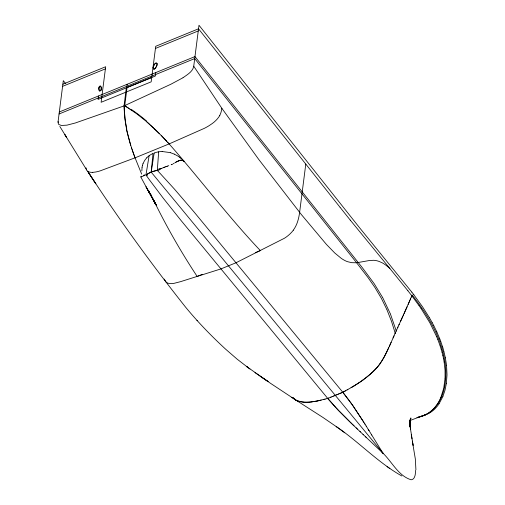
<?xml version="1.0" encoding="UTF-8"?>
<svg xmlns="http://www.w3.org/2000/svg" width="505" height="505" viewBox="0 0 505 505"><rect width="100%" height="100%" fill="white"/><g stroke="black" fill="none" stroke-linecap="round" stroke-linejoin="round"><path stroke-width="0.76" d="M415.918 469.833L415.331 458.95L412.345 441.155L413.153 445.637M445.069 378.138L445.05 370.234L444.141 362.003M445.069 378.176L443.725 388.294L440.884 397.29M410.186 419.762L409.953 425.974L409.808 421.517L410.117 426.921L409.7 421.921L410.521 429.376L409.959 424.932M162.099 151.513L160.451 151.601A23.085 19.499 22.2 0 0 158.665 151.822L157.32 170.343L174.509 189.173L194.046 211.961L342.971 392.461M415.363 470.395A21.115 8.56 67.8 0 1 415.4 471.329L415.381 473.059A19.392 7.865 67.8 0 1 414.933 475.925L414.283 477.547A21.033 8.528 67.8 0 1 413.399 478.727A20.541 8.326 67.8 0 1 411.045 479.75C398.439 475.931 391.968 461.822 382.967 453.181L151.178 172.11L153.028 153.52M65.751 83.735L63.314 80.661L57.98 122.475L58.706 124.457L61.446 125.474L66.957 125.152L75.365 122.974L124.022 105.917L170.867 84.24L182.924 77.783M98.513 95.975L98.071 99.409L155.319 76.034L155.755 72.594M124.022 105.917L126.345 87.813M126.692 87.725L127.134 84.285M124.741 105.627L127.058 87.516L151.727 77.442M183.05 77.707C187.077 74.746 192.822 71.723 193.737 66.212L198.989 25.25L359.51 227.673L411.834 292.142M305.79 164.087L299.61 212.34C298.815 218.633 297.129 225.028 293.298 230.192M410.022 421.631L409.789 423.379L410.47 418.733L410.155 420.482M193.737 66.212L221.834 108.291L221.518 110.286A34.883 18.565 -38.4 0 1 221.297 111.264L220.862 112.779A16.76 8.92 -38.4 0 1 219.707 115.443M446.351 383.51L447.013 374.925L446.578 365.708M446.344 383.522L445.012 390.176L442.866 396.551M151.178 172.11L154.151 153.059M142.063 167.275L141.855 170.93M142.075 167.199L142.429 165.52M152.87 153.589L152.163 153.911A22.864 19.316 22.2 0 0 150.08 155.067L149.108 155.729L145.951 174.989L149.878 180.436L163.412 198.408L180.739 220.117L327.897 398.615M142.435 165.482L142.991 163.746M140.851 176.8L141.147 176.176M409.902 421.46L410.868 417.951L410.357 419.63M101.05 89.94L101.259 87.674M156.727 65.921L157.03 64.791A7.367 3.92 -38.4 0 0 157.068 64.444L157.08 64.242A5.454 2.904 -38.4 0 0 156.986 63.561L156.998 64.962A8.269 4.4 -38.4 0 1 156.727 65.921L155.079 68.51L155.332 68.251A5.751 3.043 -38.7 0 0 156.632 65.947M143.01 163.683L144.581 160.54L146.721 157.819M411.588 296.321L412.137 294.97C427.969 315.025 441.774 337.978 445.252 363.714C447.481 380.985 444.305 401.652 429.351 412.579A29.492 20.522 3.3 0 1 417.919 417.256C428.606 415.514 436.976 407.207 440.84 397.403M411.259 297.123L411.815 295.766L411.417 295.28M411.487 296.561L410.496 298.935M442.853 396.589L439.098 403.722M410.167 299.717L410.527 298.872M410.369 299.244L409.826 300.507M409.896 300.361L408.128 304.427M409.574 301.106L409.732 300.734M409.252 301.851L404.063 313.573M409.953 420.583L410.836 418.55L410.117 420.185M390.775 343.141L394.02 335.831M407.093 306.787L403.16 315.549M391.135 342.34L389.551 345.887M393.086 337.933L395.434 332.669M395.062 333.502L396.52 330.238M390.39 344.006L389.317 346.411M396.128 331.103L399.202 324.286M397.624 327.777L397.997 326.956M389.26 346.531L387.707 349.933M398.912 324.936L403.583 314.64M400.415 321.603L402.832 316.294M388.698 347.781L384.362 356.644L379.956 363.827M387.543 350.281L387.31 350.773M387.19 351.026L386.811 351.815M386.742 351.966L386.382 352.705M386.243 352.989L385.959 353.557M385.814 353.841L385.53 354.415M385.378 354.699L385.062 355.312M384.892 355.64L384.191 356.959M384.008 357.287L383.724 357.805A57.879 30.811 -38.4 0 1 381.597 361.41L381.389 361.725M439.066 403.766L437.911 405.408A52.76 36.631 3.3 0 1 437.374 406.108L434.982 408.804A37.301 25.869 3.1 0 1 434.477 409.29L434.313 409.441A34.498 23.912 3.1 0 1 433.037 410.546L432.892 410.666A31.884 22.094 3 0 1 432.147 411.247L430.531 412.358A29.126 20.175 3 0 1 429.78 412.819L429.749 412.837M381.111 362.129L379.571 364.351A32.307 17.195 -38.4 0 1 376.673 367.918L373.845 370.904M379.848 363.979L377.879 366.504A35.489 18.887 -38.4 0 1 375.726 368.959M375.619 369.079L375.063 369.666M374.95 369.786L368.827 375.442A58.492 31.133 -38.4 0 1 360.86 381.49L359.686 382.298M146.759 157.775L147.864 156.727A23.085 19.499 22.1 0 1 149.114 155.729M373.7 371.049L372.463 372.229M372.305 372.374L370.809 373.732M370.727 373.801L370.007 374.432M369.78 374.628L362.874 380.088M359.92 382.14L361.428 381.105A57.261 30.483 -38.4 0 0 362.811 380.132M359.573 382.373L354.112 385.864M359.453 382.449L358.683 382.967M358.474 383.099L357.351 383.838M357.123 383.983L356.214 384.558M154.454 68.964L155.003 68.573A1.565 0.833 -38.4 0 1 154.454 68.97L153.671 69.078L153.223 68.427A3.56 1.894 -38.4 0 0 153.425 68.901M141.166 176.946L144.733 175.349M355.911 384.753L353.033 386.521M174.875 162.818L176.005 162.13M353.973 385.946L351.31 387.531M175.898 162.193L176.857 161.632M174.105 163.285L173.253 163.772M352.894 386.596L352.017 387.12M351.815 387.24L351 387.707M176.428 161.878L177.558 161.259M350.798 387.827L342.826 392.29L349.302 400.661M347.838 389.513L347.08 389.936M344.795 391.205L345.559 390.782M343.81 391.747L342.826 392.29M177.596 161.24L178.903 160.659M172.521 164.144L172.306 164.251M159.403 169.352L160.18 169.005M160.142 169.023L160.609 168.815M171.586 164.567L171.997 164.384M160.375 168.916L161.366 168.487M409.606 420.671L428.164 413.696A28.488 19.733 3 0 0 429.686 412.869M161.31 168.512L163.229 167.723M171.189 164.731L171.631 164.548M150.667 172.319L145.951 174.989A23.533 17.063 5.6 0 1 147.214 174.111A23.445 17 5.6 0 1 150.017 172.603A23.413 16.974 5.6 0 1 150.856 172.243L151.494 171.978A23.413 16.974 5.6 0 1 152.358 171.65L157.32 170.343A23.533 17.063 5.6 0 0 155.616 170.684A23.445 17 5.6 0 0 152.358 171.65L151.689 171.902M62.854 84.221L105.665 66.736L101.114 102.294L151.159 81.854L155.717 46.296L198.528 28.81L339.985 207.214M62.576 86.361L105.394 68.876M155.445 48.436L198.257 30.95M59.293 111.99L194.974 56.579L362.685 268.149L374.173 283.665L382.664 297.578M59.041 113.991L194.715 58.58L356.505 262.632M124.167 107.35L124.161 106.953L125.669 106.34L127.468 107.47L136.994 114.004L146.551 121.61M92.743 172.369L95.811 171.984A38.449 20.465 -38.4 0 0 100.236 170.854L135.056 157.825L169.131 143.912L204.273 128.371A38.449 20.465 -38.4 0 0 208.881 125.808L212.182 123.592A15.977 8.503 -38.4 0 0 219.827 115.437M202.24 274.348L197.152 276.431C180.935 251.862 166.303 226.24 153.406 199.778M255.29 252.683L260.378 250.606C228.001 216.487 199.847 178.707 168.739 143.483M327.922 398.376L342.358 392.48M328.307 398.218L328.711 398.054M330.459 397.34L331.166 397.05M332.189 396.633L332.858 396.362M333.698 396.015L334.487 395.693M335.288 395.365L336.09 395.043M336.879 394.721L337.586 394.43M338.388 394.102L338.975 393.862M340.117 393.395L341.538 392.814M342.27 392.511L342.743 392.322M426.005 414.681L424.819 415.135M163.336 167.685L163.784 167.508M163.765 167.515L164.34 167.294M154.309 152.996L155.048 152.731A22.864 19.316 22.2 0 1 157.434 152.062L158.665 151.822M164.295 167.306L164.794 167.117M164.624 167.18L165.331 166.915M143.736 175.689L144.556 175.405M165.545 166.833L165.886 166.707M166.031 166.656L166.776 166.379M166.719 166.398L167.401 166.151M168.809 165.64L167.382 166.158M178.966 160.634L179.685 160.407M424.648 415.198L423.714 415.514A28.488 19.733 3 0 1 421.909 416.044L421.852 416.057A29.126 20.181 3 0 1 420.861 416.303L420.76 416.328M333.975 405.578L327.751 398.445L327.038 398.634M327.751 398.445L317.209 400.989M324.759 399.221L325.125 399.127M179.748 160.394L182.273 160.35L184.445 161.669L180.702 158.078M323.301 399.588L323.667 399.499M321.186 400.111L320.101 400.364M319.911 400.408L318.106 400.806M420.558 416.373L419.415 416.612M317.98 400.831L314.053 401.557M417.382 417.376L416.89 417.471M317.083 401.014L310.644 402.005A58.492 31.133 -38.4 0 1 303.429 402.157L297.527 400.894A35.489 18.887 -38.4 0 1 295.797 400.029L293.197 397.744M313.914 401.576L311.837 401.866M311.73 401.885L310.12 402.062A57.261 30.483 -38.4 0 1 308.852 402.169L305.575 402.251M180.601 160.237L181.005 160.205M356.486 262.783L351.733 262.676L347.472 261.666A58.662 23.785 67.8 0 1 341.235 258.333L334.739 252.973L326.451 244.439L301.434 214.638L258.8 159.511L221.834 108.291M162.155 151.513L170.166 152.592M305.563 402.251L303.41 402.144M303.436 402.15L300.399 401.74M300.109 401.683L296.757 400.56A32.307 17.195 -38.4 0 1 294.503 399.089L293.392 397.959M170.248 152.617L174.231 154.094M174.288 154.12L178.031 156.159M401.866 476C377.803 462.542 358.935 441.85 336.166 426.504L344.757 432.791L344.391 432.52M124.609 105.684L128.945 108.423M295.797 400.029L322.979 417.471L336.671 426.87M295.16 399.606L270.39 383.232L246.604 366.51L249.937 368.997M291.669 397.34L295.892 400.086M129.899 109.048L130.473 109.427M178.41 156.405L179.824 157.396M130.662 109.553L131.407 110.052M260.233 376.269L268.098 381.546L255 372.621M387.064 466.557L389.828 468.539M248.359 367.823L237.154 359.169L225.602 349.151C211.336 336.008 197.809 322.038 185.499 307.04C151.077 263.629 118.479 218.715 88.318 172.237L95.836 183.801L87.611 171.384M179.887 157.446L180.601 157.996M146.286 121.383L149.606 124.287M146.898 121.907L161.228 135.473M156.935 63.441C155.654 62.184 154.284 64.438 153.747 65.644A8.516 4.532 -38.4 0 0 153.514 66.224M150.275 124.886L153.583 127.935M382.077 452.341L382.967 453.181L371.434 434.521M382.967 453.181L365.664 436.875M363.461 434.799L359.97 431.497M363.019 434.382L366.106 437.292M356.966 428.657L360.4 431.908M154.233 128.554L154.562 128.863M356.543 428.253L353.62 425.475M356.12 427.855L357.388 429.061M352.799 424.686L354.03 425.866M353.21 425.077L350.35 422.338M154.883 129.173L156.178 130.416M351.979 423.903L338.924 410.881M349.946 421.946L338.161 410.079L327.953 398.685M156.493 130.726L159.365 133.572M161.196 135.435L164.308 138.692M161.796 136.053L167.635 142.271M338.476 410.407L336.216 408.008M164.617 139.014L165.526 139.986M165.829 140.314L166.738 141.293M335.762 407.522L334.417 406.064M167.553 142.176L168.348 143.048M168.234 142.928L168.531 143.256M168.474 143.193L168.828 143.584M196.937 320.334L197.348 320.782M100.735 86.115L101.252 87.573M389.885 268.534L350.23 220.079M343.028 392.53L352.705 405.401L363.341 421.505M350.224 220.073L340.111 207.372M407.939 290.798L389.961 268.628A57.21 23.198 67.8 0 0 382.5 262.96L379.122 261.439A72.897 29.555 67.8 0 0 373.542 260.29L369.256 260.542L356.618 262.777L367.874 277.359L374.912 287.459L381.426 298.442L386.887 309.615M407.945 290.811L411.373 295.223M411.846 292.155L413.399 294.194M412.288 296.429L419.049 305.639M413.86 294.8L422.584 306.895L429.345 317.582M411.941 295.962L412.219 296.334M413.437 294.238L413.822 294.75M349.675 401.172L350.053 401.69M350.426 402.207L351.537 403.748M351.903 404.265L352.263 404.776M419.055 305.651L421.126 308.643M352.623 405.288L363.903 422.401M421.138 308.656L429.837 322.752L436.535 336.406M58.548 122.374L58.062 121.623M364.465 423.304L365.033 424.213M363.619 421.953L368.498 429.78M86.033 167.843A16.76 8.92 -38.4 0 0 86.589 169.806L59.805 126.427M366.182 426.05L366.466 426.51M371.731 435.001L368.789 430.247M368.208 429.307L369.086 430.721M66.609 137.48L64.905 134.646L66.281 136.937M429.458 317.771L432.135 322.525M156.455 205.226L146.027 186.793L156.102 204.86L148.514 190.896L155.186 203.559L148.678 190.966L154.915 203.073M149.524 193.169L140.813 177.034M382.834 297.887L390.346 313.807M432.154 322.556L433.757 325.599M433.814 325.706L436.528 331.274M150.932 194.621L151.342 195.479M436.598 331.419L436.863 332M436.875 332.031L439.546 338.337M386.994 309.868L391.501 321.281L395.2 333.174M141.671 174.124L134.993 157.655M436.566 336.475L437.829 339.568M390.485 314.148L396.242 330.863M439.558 338.356L439.842 339.082M437.86 339.638L440.139 345.919M439.874 339.177L440.745 341.5M135.056 157.825L132.209 149.865M134.93 157.484L134.734 156.973M134.545 156.455L134.292 155.761M134.096 155.243L133.768 154.334M440.764 341.544L442.462 346.55M133.617 153.918L132.929 151.954M164.207 279.076L166.12 282.131A18.388 9.791 -38.4 0 0 173.777 283.406L180.506 281.676L220.931 268.912L236.005 262.758L284.454 238.24A18.388 9.791 -38.4 0 0 293.336 230.198M132.79 151.563L131.956 149.108M131.988 149.202L131.452 147.58M440.164 345.988L441.149 349.113M131.723 148.419L129.633 141.697M442.468 346.575L442.885 347.913M130.713 145.276L126.717 130.145M442.891 347.939L443.807 351.139M441.174 349.182L442.058 352.313M129.52 141.299L127.62 134.141M443.807 351.158L445.366 357.799M442.077 352.376L442.86 355.526M442.872 355.583L443.554 358.739M127.43 133.339L126.572 129.438M126.635 129.747L124.899 118.94L124.167 107.325M445.372 357.837L446.578 365.689M443.567 358.79L444.135 361.965M412.938 444.463L410.287 427.558M411.266 434.395L412.004 438.832M124.375 112.924L124.337 112.167M124.325 111.94L124.293 111.34M124.268 110.74L124.173 107.691M124.161 106.89L124.148 105.873M156.02 63.03A1.079 0.574 -38.4 0 1 156.316 62.992M156.79 63.22A2.279 1.212 -38.4 0 1 156.904 63.447M154.151 69.097A1.382 0.72 -37.8 0 1 153.943 69.116M153.514 66.231A9.065 4.823 -38.4 0 0 153.261 67.127L153.223 67.367A9.021 4.797 -38.4 0 1 153.627 65.921L154.208 64.76A4.583 2.437 -38.4 0 1 154.726 64.021L154.909 63.813A2.291 1.218 -38.4 0 1 155.231 63.497M155.344 63.403A1.244 0.663 -38.4 0 1 155.736 63.144M101.032 89.966A3.428 1.824 -38.4 0 1 100.811 90.509M99.46 90.938A4.968 2.645 -38.4 0 1 99.277 90.704C99.813 91.891 101.713 90.048 101.284 88.564A13.547 7.209 -38.4 0 0 101.215 87.327L100.205 85.85L99.113 87.125A3.914 2.083 -38.4 0 1 99.315 86.652L99.39 86.513A1.547 0.827 -38.4 0 1 99.592 86.222M131.698 109.686A146.261 123.902 22.9 0 1 146.614 121.074M92.762 172.338A15.977 8.503 -38.4 0 1 86.462 169.901M126.837 129.419A146.261 124.003 22.8 0 1 124.577 112.937M184.445 161.669A4.981 3.163 64.8 0 0 183.656 160.994A5.113 3.238 64.7 0 0 183.271 160.754A7.07 4.476 64.6 0 0 181.011 160.255M146.122 175.5A27.207 4.204 -2.4 0 1 147.605 175.134M143.685 175.273A27.074 4.772 -0.3 0 1 144.777 174.882M157.232 169.8A27.207 10.605 -29.4 0 1 159.731 168.626M157.396 170.778A27.074 9.734 -29.1 0 1 159.391 169.825M177.994 161.461A21.671 13.774 76.5 0 1 180.575 160.123M153.173 67.91L153.211 67.417L153.173 67.91M98.866 88.287L99.195 90.559L98.841 89.031A11.609 6.18 -38.4 0 1 98.841 88.558A10.378 5.523 -38.4 0 1 98.885 88.097L99.106 87.15L98.866 88.287"/></g></svg>
